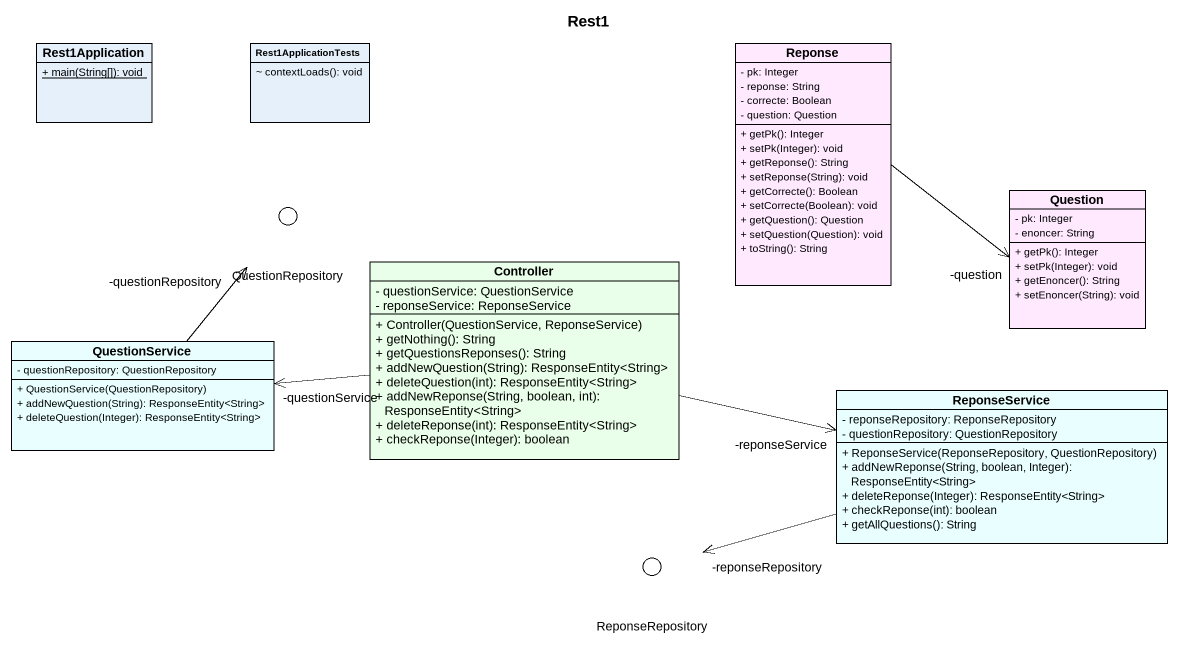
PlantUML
@startuml
title Rest1
allowmixing
hide circle
hide empty members
skinparam classAttributeIconSize 0
class Rest1Application {
  {static} + main(String[]): void
}
class Rest1ApplicationTests {
  ~ contextLoads(): void
}
class Reponse #FFE9FF {
  - pk: Integer
  - reponse: String
  - correcte: Boolean
  - question: Question
  + getPk(): Integer
  + setPk(Integer): void
  + getReponse(): String
  + setReponse(String): void
  + getCorrecte(): Boolean
  + setCorrecte(Boolean): void
  + getQuestion(): Question
  + setQuestion(Question): void
  + toString(): String
}
() QuestionRepository #E9E9FF
class Question #FFE9FF {
  - pk: Integer
  - enoncer: String
  + getPk(): Integer
  + setPk(Integer): void
  + getEnoncer(): String
  + setEnoncer(String): void
}
class Controller #E9FFE9 {
  - questionService: QuestionService
  - reponseService: ReponseService
  + Controller(QuestionService, ReponseService)
  + getNothing(): String
  + getQuestionsReponses(): String
  + addNewQuestion(String): ResponseEntity<String>
  + deleteQuestion(int): ResponseEntity<String>
  + addNewReponse(String, boolean, int): ResponseEntity<String>
  + deleteReponse(int): ResponseEntity<String>
  + checkReponse(Integer): boolean
}
class QuestionService #E9FFFF {
  - questionRepository: QuestionRepository
  + QuestionService(QuestionRepository)
  + addNewQuestion(String): ResponseEntity<String>
  + deleteQuestion(Integer): ResponseEntity<String>
}
class ReponseService #E9FFFF {
  - reponseRepository: ReponseRepository
  - questionRepository: QuestionRepository
  + ReponseService(ReponseRepository, QuestionRepository)
  + addNewReponse(String, boolean, Integer): ResponseEntity<String>
  + deleteReponse(Integer): ResponseEntity<String>
  + checkReponse(int): boolean
  + getAllQuestions(): String
}
() ReponseRepository #E9E9FF
Reponse -right-> "-question" Question
Controller -left-> "-questionService" QuestionService
Controller -right-> "-reponseService" ReponseService
QuestionService -up-> "-questionRepository" QuestionRepository
ReponseService -left-> "-reponseRepository" ReponseRepository
@enduml
